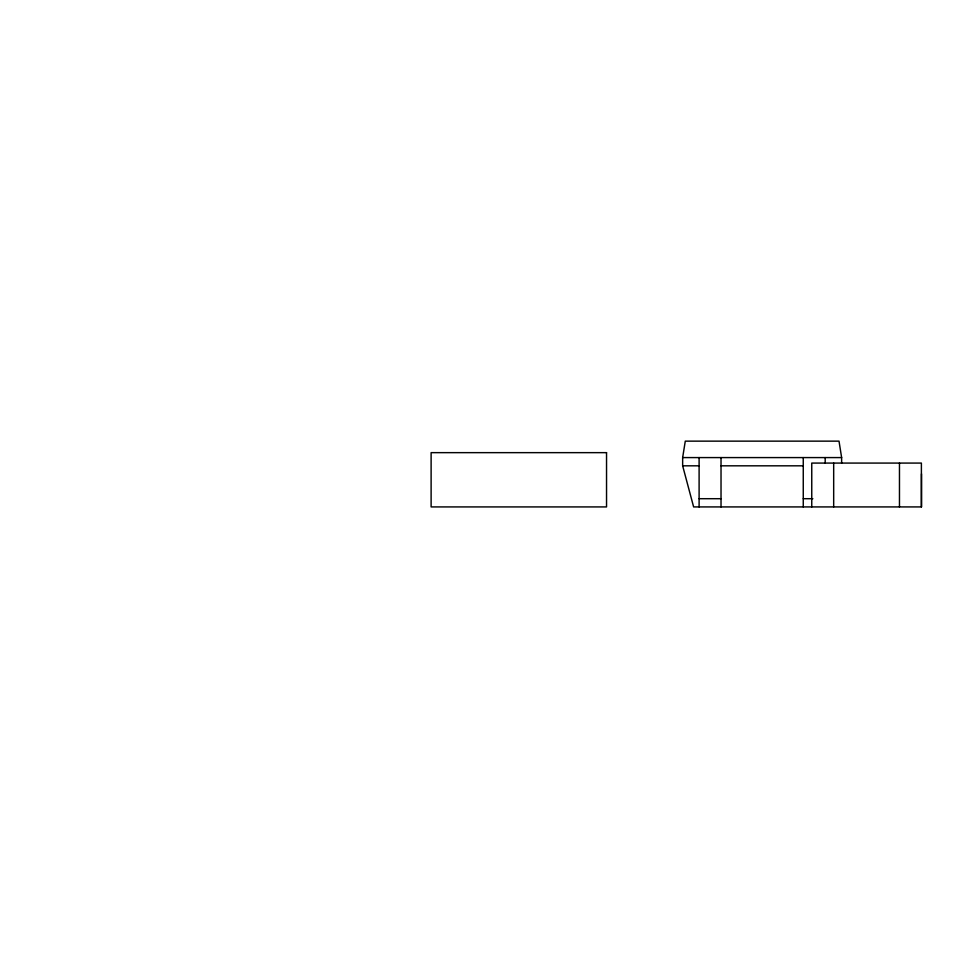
<?xml version="1.0" encoding="UTF-8"?>
<svg xmlns="http://www.w3.org/2000/svg" width="970" height="970" viewBox="0 0 970 970"><rect width="100%" height="100%" fill="white"/><g stroke="black" fill="none" stroke-linecap="round" stroke-linejoin="round"><path stroke-width="1.45" d="M921.5 473.869L921.5 506.922L693.623 506.922L682.65 465.818L682.65 457.585L685.281 441.144L839.014 441.144L841.633 457.585L841.633 463.078M682.65 457.585L841.633 457.585M682.65 465.818L699.103 465.818M721.025 465.818L803.257 465.818M699.103 498.701L721.025 498.701M803.257 498.701L812.848 498.701M921.391 506.922L921.391 463.078L811.757 463.078L811.757 506.922M899.469 463.078L899.469 506.922M833.679 463.078L833.679 506.922M825.191 457.585L825.191 463.078M803.257 457.585L803.257 506.922M721.025 457.585L721.025 506.922M699.103 457.585L699.103 506.922M606.541 452.65L431.116 452.65L431.116 506.922L606.541 506.922L606.541 452.65"/></g></svg>
